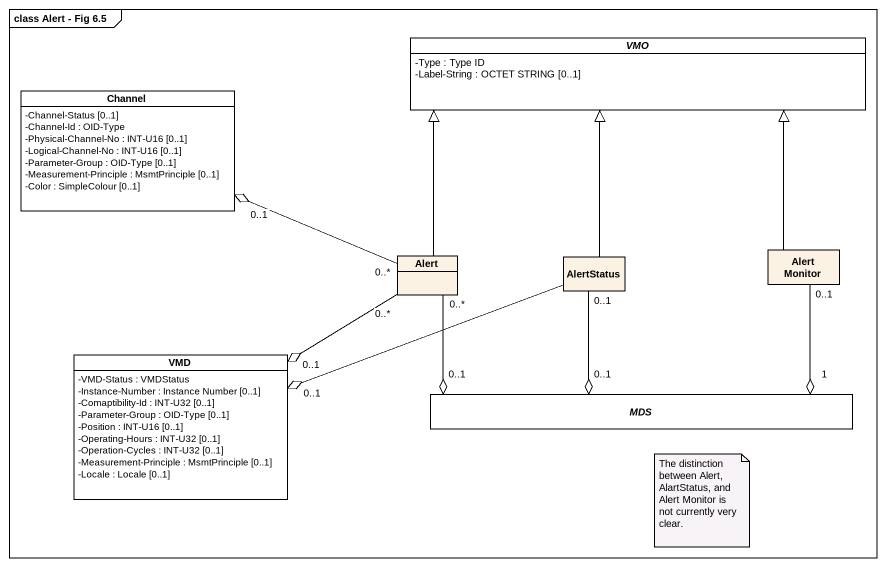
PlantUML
@startuml
mainframe class Alert - Fig 6.5
hide circle
hide empty members
skinparam classAttributeIconSize 0
abstract class VMO #FFFFFF {
  -Type : Type ID
  -Label-String : OCTET STRING [0..1]
}
class Channel #FFFFFF {
  -Channel-Status [0..1]
  -Channel-Id : OID-Type
  -Physical-Channel-No : INT-U16 [0..1]
  -Logical-Channel-No : INT-U16 [0..1]
  -Parameter-Group : OID-Type [0..1]
  -Measurement-Principle : MsmtPrinciple [0..1]
  -Color : SimpleColour [0..1]
}
class Alert
class AlertStatus
class "Alert Monitor" as Alert_Monitor
class VMD #FFFFFF {
  -VMD-Status : VMDStatus
  -Instance-Number : Instance Number [0..1]
  -Comaptibility-Id : INT-U32 [0..1]
  -Parameter-Group : OID-Type [0..1]
  -Position : INT-U16 [0..1]
  -Operating-Hours : INT-U32 [0..1]
  -Operation-Cycles : INT-U32 [0..1]
  -Measurement-Principle : MsmtPrinciple [0..1]
  -Locale : Locale [0..1]
}
abstract class MDS #FFFFFF
Channel "0..1" o-right- "0..*" Alert
Alert -up-|> VMO
AlertStatus -up-|> VMO
Alert_Monitor -up-|> VMO
VMD "0..1" o-up- "0..*" Alert
VMD "0..1" o-right- AlertStatus
MDS "0..1" o-up- "0..*" Alert
MDS "0..1" o-up- "0..1" AlertStatus
MDS "1" o-up- "0..1" Alert_Monitor
note as N1
  The distinction between Alert, AlartStatus, and Alert Monitor is not currently very clear.
end note
@enduml
